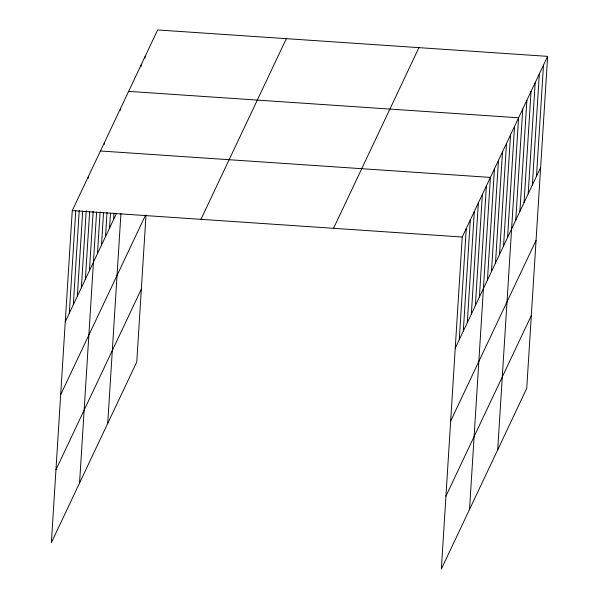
<?xml version="1.0" encoding="UTF-8"?>
<svg xmlns="http://www.w3.org/2000/svg" width="599" height="599" viewBox="0 0 599 599"><rect width="100%" height="100%" fill="white"/><g stroke="black" fill="none" stroke-linecap="round" stroke-linejoin="round"><path stroke-width="0.9" d="M547.628 56.358L462.241 237.024L441.351 569.05L526.738 388.384L547.628 56.358L157.649 29.95L72.262 210.616L51.372 542.642L136.759 361.976L146.014 214.936M69.297 313.277L75.766 210.436M73.318 304.764L79.263 210.256M77.346 296.243L82.707 211.005M81.367 287.73L86.211 210.826M88.248 178.397L88.367 176.548M85.395 279.209L89.648 211.574M89.423 270.696L93.152 211.395M79.555 483.019L96.596 212.143M97.472 253.662L100.093 211.964M104.353 144.329L104.466 142.48M101.501 245.141L103.537 212.712M105.521 236.627L107.041 212.533M109.55 228.107L110.478 213.281M113.57 219.593L113.982 213.102M120.451 110.261L120.571 108.412M107.73 423.403L120.931 213.626M140.945 66.901L141.057 65.051M145.093 58.125L145.205 56.276M459.268 339.685L466.262 228.511M463.297 331.172L470.29 219.99M467.317 322.651L474.318 211.477M471.346 314.138L478.339 202.956M475.374 305.617L482.367 194.443M479.395 297.104L486.388 185.922M469.526 509.435L490.416 177.409L100.445 150.993M487.444 280.07L494.445 168.888M491.472 271.549L498.465 160.375M495.5 263.036L502.494 151.854M499.521 254.515L506.514 143.341M503.549 246.002L510.543 134.82M507.578 237.481L514.571 126.307M497.702 449.812L518.592 117.786L128.62 91.377M515.746 220.192L522.74 109.011M519.895 211.417L526.888 100.235M524.043 202.642L531.036 91.46M528.191 193.866L535.184 82.684M532.339 185.091L539.332 73.909M536.487 176.316L543.48 65.134M65.269 321.798L116.498 213.394M60.686 394.674L145.317 215.603M55.962 469.758L141.349 289.092M200.957 219.331L286.344 38.665M333.546 228.309L418.933 47.643M455.247 348.206L540.627 167.54M450.658 421.082L536.045 240.424M445.933 496.174L531.32 315.508M72.262 210.616L462.241 237.024"/></g></svg>
